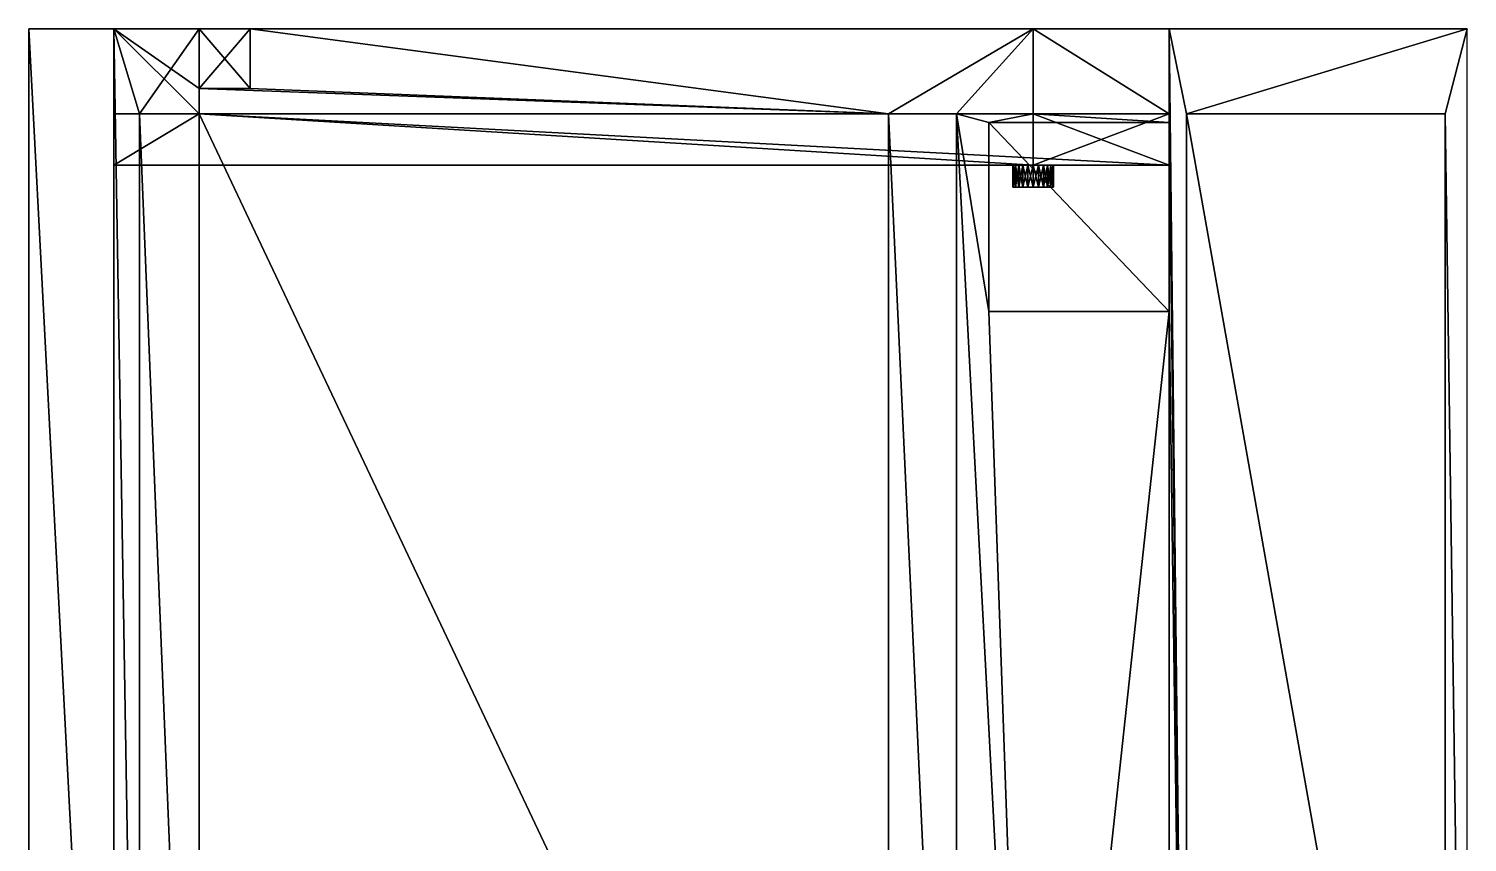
# Model space of a CAD drawing. Header units: millimetres. Extents: x 0 to 845, y 0 to 955.
# Drawn here: x 0 to 845, y 478 to 955 of the extents above; entities that cross this region are included whole.
import ezdxf

# ---------------------------------------------------------------- set-up
doc = ezdxf.new("R2010")
doc.units = ezdxf.units.MM
doc.header["$LTSCALE"] = 25.4

msp = doc.modelspace()

# ---------------------------------------------------------------- linework, layer by layer
for p, q in [((0, 955), (0, 955, 350)), ((50, 955, 350), (0, 955, 350)), ((50, 955), (0, 955)), ((0, 955, 350), (0, 0, 350)), ((0, 955), (0, 955, 350)), ((0, 955), (0, 0)), ((50, 955), (0, 955)), ((0, 955), (0, 0)), ((50, 955, 25), (50, 955, 350)), ((50, 955), (50, 955, 25)), ((100, 955), (50, 955)), ((50, 955), (50, 955, 25)), ((50, 955, 25), (50, 955, 350)), ((130, 955, 350), (50, 955, 350)), ((130, 955, 350), (50, 955, 350)), ((50, 905, 350), (50, 955, 350)), ((100, 955), (50, 955)), ((50, 905, 25), (50, 955, 25)), ((50, 905, 350), (50, 955, 350)), ((50, 955, 25), (50, 955, 350)), ((130, 955), (100, 955)), ((130, 955), (100, 955)), ((100, 955), (100, 920)), ((100, 955), (100, 920)), ((130, 955, 25), (130, 920, 25)), ((130, 955, 350), (130, 955, 25)), ((130, 955, 350), (130, 920, 350)), ((130, 955, 350), (130, 955, 25)), ((130, 955), (130, 955, 25)), ((130, 955, 350), (130, 920, 350)), ((130, 955), (130, 920)), ((130, 955, 25), (590, 955, 25)), ((130, 955, 25), (130, 920, 25)), ((590, 955), (130, 955)), ((130, 955), (130, 955, 25)), ((130, 955, 25), (590, 955, 25)), ((130, 955), (130, 920)), ((130, 955), (130, 955, 25)), ((130, 955, 25), (130, 920, 25)), ((130, 955, 25), (590, 955, 25)), ((130, 955, 350), (130, 955, 25)), ((590, 955, 350), (130, 955, 350)), ((670, 955, 350), (590, 955, 350)), ((590, 955, 350), (590, 905, 350)), ((670, 955), (590, 955)), ((590, 955), (590, 955, 25)), ((590, 955, 25), (590, 955, 350)), ((670, 955, 350), (590, 955, 350)), ((590, 905), (590, 955)), ((670, 955), (590, 955)), ((590, 905, 25), (590, 955, 25)), ((590, 955), (590, 955, 25)), ((590, 955, 25), (590, 955, 350)), ((590, 905, 25), (590, 955, 25)), ((590, 955, 350), (590, 905, 350)), ((590, 955, 25), (590, 955, 350)), ((670, 955, 350), (670, 905, 350)), ((670, 955), (670, 955, 350)), ((670, 955), (670, 905)), ((670, 955), (670, 955, 350)), ((670, 955, 350), (670, 905, 350)), ((670, 955), (670, 905)), ((845, 955), (670, 955)), ((670, 955), (670, 905)), ((845, 955), (670, 955)), ((670, 955), (670, 955, 350)), ((670, 955, 350), (845, 955, 350)), ((845, 0), (845, 955)), ((845, 955, 350), (845, 955)), ((100, 920, 25), (100, 905, 25)), ((100, 920, 25), (100, 920, 350)), ((100, 920, 350), (100, 905, 350)), ((100, 920, 25), (100, 920, 350)), ((130, 920, 25), (100, 920, 25)), ((130, 920, 350), (100, 920, 350)), ((100, 920, 350), (100, 905, 350)), ((130, 920, 350), (100, 920, 350)), ((130, 920), (100, 920)), ((100, 920), (100, 905)), ((130, 920, 25), (100, 920, 25)), ((100, 920, 25), (100, 905, 25)), ((130, 920), (100, 920)), ((130, 920, 25), (100, 920, 25)), ((100, 920), (100, 920, 25)), ((130, 920, 25), (130, 920, 350)), ((130, 920, 25), (130, 920, 350)), ((130, 920), (130, 920, 25)), ((130, 920), (130, 920, 25)), ((100, 905, 350), (50, 905, 350)), ((50, 905, 337), (50, 905, 350)), ((100, 905, 337), (50, 905, 337)), ((100, 905, 350), (50, 905, 350)), ((100, 905, 307), (50, 905, 307)), ((50, 905, 25), (50, 905, 307)), ((65, 905, 25), (50, 905, 25)), ((100, 905, 337), (50, 905, 337)), ((50, 905, 337), (50, 875, 337)), ((50, 905, 307), (50, 875, 307)), ((100, 905, 307), (50, 905, 307)), ((50, 905, 307), (50, 905, 337)), ((50, 905, 307), (50, 875, 307)), ((50, 905, 337), (50, 875, 337)), ((50, 905, 25), (50, 905, 307)), ((50, 905, 307), (50, 905, 337)), ((50, 905, 337), (50, 905, 350)), ((50, 905, 307), (50, 905, 337)), ((100, 905, 307), (50, 905, 307)), ((100, 905, 337), (50, 905, 337)), ((65, 50), (65, 905)), ((65, 905), (65, 905, 25)), ((65, 50, 25), (65, 905, 25)), ((65, 50), (65, 905)), ((100, 905), (65, 905)), ((100, 905), (65, 905)), ((65, 50), (65, 905)), ((65, 905), (65, 905, 25)), ((100, 905), (65, 905)), ((100, 905, 25), (100, 905, 307)), ((100, 905, 337), (100, 905, 350)), ((100, 905, 307), (100, 905, 337)), ((100, 905, 25), (505, 905, 25)), ((100, 905), (505, 905)), ((100, 905, 337), (100, 905, 350)), ((100, 905, 25), (100, 905, 307)), ((100, 905), (505, 905)), ((100, 905, 25), (505, 905, 25)), ((590, 905, 337), (100, 905, 337)), ((100, 905, 307), (590, 905, 307)), ((590, 905, 337), (100, 905, 337)), ((100, 905, 307), (100, 905, 337)), ((100, 905, 307), (590, 905, 307)), ((100, 905, 307), (100, 905, 337)), ((505, 905, 25), (505, 50, 25)), ((505, 905), (505, 50)), ((505, 905), (505, 50)), ((505, 905, 25), (505, 50, 25)), ((505, 905), (505, 905, 25)), ((505, 905), (505, 905, 25)), ((545, 50, 25), (545, 905, 25)), ((545, 905, 25), (590, 905, 25)), ((545, 905), (590, 905)), ((545, 50), (545, 905)), ((545, 50), (545, 905)), ((545, 905), (545, 905, 25)), ((545, 50, 25), (545, 905, 25)), ((545, 905, 25), (590, 905, 25)), ((545, 905), (545, 905, 25)), ((545, 905), (590, 905)), ((670, 905, 350), (590, 905, 350)), ((670, 905), (590, 905)), ((670, 905), (590, 905)), ((590, 905, 350), (590, 905, 337)), ((670, 905, 337), (590, 905, 337)), ((670, 905, 350), (590, 905, 350)), ((590, 905, 307), (670, 905, 307)), ((590, 905, 307), (590, 905, 25)), ((670, 905), (590, 905)), ((670, 905, 337), (590, 905, 337)), ((590, 905, 307), (590, 875, 307)), ((590, 905, 307), (670, 905, 307)), ((590, 905, 307), (590, 875, 307)), ((590, 905, 307), (590, 905, 25)), ((590, 905, 337), (590, 905, 307)), ((590, 905, 350), (590, 905, 337)), ((590, 905, 337), (590, 905, 307)), ((670, 905, 337), (670, 905, 350)), ((670, 905, 337), (670, 875, 337)), ((670, 905, 307), (670, 875, 307)), ((670, 905), (670, 905, 307)), ((670, 905, 337), (670, 905, 350)), ((670, 905), (670, 905, 307)), ((670, 905, 337), (670, 875, 337)), ((670, 905, 307), (670, 875, 307)), ((680, 905), (832, 905)), ((680, 50), (680, 905)), ((680, 905, 65), (832, 905, 65)), ((680, 50, 65), (680, 905, 65)), ((680, 905), (832, 905)), ((680, 905), (680, 905, 65)), ((680, 905, 65), (832, 905, 65)), ((680, 50), (680, 905)), ((680, 50, 65), (680, 905, 65)), ((680, 905), (680, 905, 65)), ((832, 905), (832, 50)), ((832, 905, 65), (832, 50, 65)), ((832, 905), (832, 905, 65)), ((832, 905), (832, 50)), ((832, 905), (832, 905, 65)), ((832, 905, 65), (832, 50, 65)), ((564, 900), (564, 789)), ((670, 900), (564, 900)), ((564, 900, 170), (564, 789, 170)), ((670, 900, 170), (564, 900, 170)), ((564, 900), (564, 789)), ((564, 900, 170), (564, 789, 170)), ((564, 900), (564, 900, 170)), ((670, 900), (564, 900)), ((564, 900), (564, 900, 170)), ((670, 900, 170), (564, 900, 170)), ((670, 789), (670, 900)), ((670, 789, 170), (670, 900, 170)), ((670, 789), (670, 900)), ((670, 900), (670, 900, 170)), ((670, 789, 170), (670, 900, 170)), ((670, 900), (670, 900, 170)), ((670, 875, 337), (50, 875, 337)), ((50, 875, 307), (50, 875, 337)), ((50, 875, 307), (590, 875, 307)), ((670, 875, 337), (50, 875, 337)), ((50, 875, 307), (590, 875, 307)), ((50, 875, 307), (50, 875, 337)), ((578, 875, 322), (578, 862, 322)), ((578, 875, 322), (578, 862, 322)), ((578.41, 875, 325.11), (578.41, 862, 325.11)), ((578.41, 875, 325.11), (578.41, 862, 325.11)), ((578.41, 875, 318.89), (578.41, 862, 318.89)), ((578.41, 875, 318.89), (578.41, 862, 318.89)), ((579.61, 875, 328), (579.61, 862, 328)), ((579.61, 875, 328), (579.61, 862, 328)), ((579.61, 875, 316), (579.61, 862, 316)), ((579.61, 875, 316), (579.61, 862, 316)), ((581.51, 875, 330.49), (581.51, 862, 330.49)), ((581.51, 875, 330.49), (581.51, 862, 330.49)), ((581.51, 875, 313.51), (581.51, 862, 313.51)), ((581.51, 875, 313.51), (581.51, 862, 313.51)), ((584, 875, 332.39), (584, 862, 332.39)), ((584, 875, 332.39), (584, 862, 332.39)), ((584, 875, 311.61), (584, 862, 311.61)), ((584, 875, 311.61), (584, 862, 311.61)), ((586.89, 875, 333.59), (586.89, 862, 333.59)), ((586.89, 875, 333.59), (586.89, 862, 333.59)), ((586.89, 875, 310.41), (586.89, 862, 310.41)), ((586.89, 875, 310.41), (586.89, 862, 310.41)), ((590, 875, 307), (670, 875, 307)), ((590, 875, 307), (670, 875, 307)), ((590, 875, 334), (590, 862, 334)), ((590, 875, 334), (590, 862, 334)), ((590, 875, 310), (590, 862, 310)), ((590, 875, 310), (590, 862, 310)), ((593.11, 875, 333.59), (593.11, 862, 333.59)), ((593.11, 875, 333.59), (593.11, 862, 333.59)), ((593.11, 875, 310.41), (593.11, 862, 310.41)), ((593.11, 875, 310.41), (593.11, 862, 310.41)), ((596, 875, 332.39), (596, 862, 332.39)), ((596, 875, 332.39), (596, 862, 332.39)), ((596, 875, 311.61), (596, 862, 311.61)), ((596, 875, 311.61), (596, 862, 311.61)), ((598.49, 875, 330.49), (598.49, 862, 330.49)), ((598.49, 875, 330.49), (598.49, 862, 330.49)), ((598.49, 875, 313.51), (598.49, 862, 313.51)), ((598.49, 875, 313.51), (598.49, 862, 313.51)), ((600.39, 875, 316), (600.39, 862, 316)), ((600.39, 875, 328), (600.39, 862, 328)), ((600.39, 875, 328), (600.39, 862, 328)), ((600.39, 875, 316), (600.39, 862, 316)), ((601.59, 875, 318.89), (601.59, 862, 318.89)), ((601.59, 875, 318.89), (601.59, 862, 318.89)), ((601.59, 875, 325.11), (601.59, 862, 325.11)), ((601.59, 875, 325.11), (601.59, 862, 325.11)), ((602, 875, 322), (602, 862, 322)), ((602, 875, 322), (602, 862, 322)), ((670, 875, 307), (670, 875, 337)), ((670, 875, 307), (670, 875, 337)), ((564, 789), (670, 789)), ((564, 789, 170), (670, 789, 170)), ((564, 789), (564, 789, 170)), ((564, 789), (670, 789)), ((564, 789, 170), (670, 789, 170)), ((564, 789), (564, 789, 170)), ((670, 789), (670, 789, 170)), ((670, 789), (670, 789, 170))]:
    msp.add_line(p, q)
at = {"extrusion": (0, 1, 0)}
for centre in [(-590, 322, 875), (-590, 322, 875), (-590, 322, 875), (-590, 322, 875), (-590, 322, 875), (-590, 322, 875), (-590, 322, 875), (-590, 322, 875), (-590, 322, 875), (-590, 322, 875), (-590, 322, 875), (-590, 322, 875), (-590, 322, 875), (-590, 322, 875), (-590, 322, 875), (-590, 322, 875), (-590, 322, 875), (-590, 322, 875), (-590, 322, 875), (-590, 322, 875), (-590, 322, 875), (-590, 322, 875), (-590, 322, 875), (-590, 322, 875), (-590, 322, 875), (-590, 322, 862), (-590, 322, 862), (-590, 322, 862), (-590, 322, 862), (-590, 322, 862), (-590, 322, 862), (-590, 322, 862), (-590, 322, 862), (-590, 322, 862), (-590, 322, 862), (-590, 322, 862), (-590, 322, 862), (-590, 322, 862), (-590, 322, 862), (-590, 322, 862), (-590, 322, 862), (-590, 322, 862), (-590, 322, 862), (-590, 322, 862), (-590, 322, 862), (-590, 322, 862), (-590, 322, 862), (-590, 322, 862), (-590, 322, 862), (-590, 322, 862)]:
    msp.add_circle(centre, 12, dxfattribs=at)

# ---------------------------------------------------------------- meshes
mesh = msp.add_polyface()
corners = [(0, 955, 350), (50, 955), (0, 955), (50, 955, 25), (50, 955, 350)]
mesh.append_faces([[corners[k] for k in face] for face in [(0, 1, 2), (3, 0, 4)]], dxfattribs={"vtx0": -1})
mesh.append_faces([[corners[k] for k in face] for face in [(1, 0, 3)]], dxfattribs={"vtx0": -1, "vtx1": -1})
mesh = msp.add_polyface()
corners = [(0, 0, 350), (0, 955), (0, 0), (0, 955, 350)]
mesh.append_faces([[corners[k] for k in face] for face in [(0, 1, 2), (1, 0, 3)]], dxfattribs={"vtx0": -1})
mesh = msp.add_polyface()
corners = [(50, 0), (0, 955), (0, 0), (50, 955), (65, 50), (100, 0), (100, 50), (100, 35), (65, 905), (100, 955), (100, 905), (100, 920)]
mesh.append_faces([[corners[k] for k in face] for face in [(0, 1, 2), (6, 5, 7), (9, 10, 11)]], dxfattribs={"vtx0": -1})
mesh.append_faces([[corners[k] for k in face] for face in [(1, 0, 3), (4, 5, 6), (3, 8, 9), (8, 3, 4)]], dxfattribs={"vtx0": -1, "vtx1": -1})
mesh.append_faces([[corners[k] for k in face] for face in [(3, 0, 4)]], dxfattribs={"vtx0": -1, "vtx1": -1, "vtx2": -1})
mesh.append_faces([[corners[k] for k in face] for face in [(4, 0, 5), (9, 8, 10)]], dxfattribs={"vtx0": -1, "vtx2": -1})
mesh = msp.add_polyface()
corners = [(50, 955, 25), (100, 955), (50, 955), (130, 955, 25), (130, 955), (50, 955, 350), (130, 955, 350)]
mesh.append_faces([[corners[k] for k in face] for face in [(0, 1, 2), (1, 3, 4), (3, 5, 6)]], dxfattribs={"vtx0": -1})
mesh.append_faces([[corners[k] for k in face] for face in [(3, 1, 0)]], dxfattribs={"vtx0": -1, "vtx1": -1, "vtx2": -1})
mesh.append_faces([[corners[k] for k in face] for face in [(3, 0, 5)]], dxfattribs={"vtx0": -1, "vtx2": -1})
mesh = msp.add_polyface()
corners = [(100, 905, 350), (50, 955, 350), (50, 905, 350), (100, 920, 350), (130, 955, 350), (130, 920, 350)]
mesh.append_faces([[corners[k] for k in face] for face in [(0, 1, 2), (4, 3, 5)]], dxfattribs={"vtx0": -1})
mesh.append_faces([[corners[k] for k in face] for face in [(1, 3, 4)]], dxfattribs={"vtx0": -1, "vtx1": -1})
mesh.append_faces([[corners[k] for k in face] for face in [(1, 0, 3)]], dxfattribs={"vtx0": -1, "vtx2": -1})
mesh = msp.add_polyface()
corners = [(50, 905, 350), (50, 905, 307), (50, 905, 337), (50, 905, 25), (50, 955, 25), (50, 955, 350)]
mesh.append_faces([[corners[k] for k in face] for face in [(0, 1, 2), (4, 0, 5)]], dxfattribs={"vtx0": -1})
mesh.append_faces([[corners[k] for k in face] for face in [(1, 0, 3), (3, 0, 4)]], dxfattribs={"vtx0": -1, "vtx1": -1})
mesh = msp.add_polyface()
corners = [(130, 920), (100, 955), (100, 920), (130, 955)]
mesh.append_faces([[corners[k] for k in face] for face in [(0, 1, 2), (1, 0, 3)]], dxfattribs={"vtx0": -1})
mesh = msp.add_polyface()
corners = [(590, 0, 25), (130, 35, 25), (130, 0, 25), (505, 50, 25), (545, 50, 25), (505, 905, 25), (590, 50, 25), (100, 920, 25), (100, 905, 25), (130, 920, 25), (130, 955, 25), (590, 955, 25), (545, 905, 25), (590, 905, 25), (100, 50, 25), (100, 35, 25)]
mesh.append_faces([[corners[k] for k in face] for face in [(0, 1, 2), (4, 0, 6), (5, 7, 8), (11, 12, 13), (1, 14, 15)]], dxfattribs={"vtx0": -1})
mesh.append_faces([[corners[k] for k in face] for face in [(3, 4, 5), (7, 5, 9), (9, 5, 10), (10, 5, 11), (12, 5, 4), (14, 1, 3)]], dxfattribs={"vtx0": -1, "vtx1": -1})
mesh.append_faces([[corners[k] for k in face] for face in [(1, 0, 3), (3, 0, 4), (11, 5, 12)]], dxfattribs={"vtx0": -1, "vtx1": -1, "vtx2": -1})
mesh = msp.add_polyface()
corners = [(130, 955, 25), (130, 920, 350), (130, 920, 25), (130, 955, 350)]
mesh.append_faces([[corners[k] for k in face] for face in [(0, 1, 2), (1, 0, 3)]], dxfattribs={"vtx0": -1})
mesh = msp.add_polyface()
corners = [(130, 955, 25), (590, 955), (130, 955), (590, 955, 25)]
mesh.append_faces([[corners[k] for k in face] for face in [(0, 1, 2), (1, 0, 3)]], dxfattribs={"vtx0": -1})
mesh = msp.add_polyface()
corners = [(130, 955), (130, 920, 25), (130, 920), (130, 955, 25)]
mesh.append_faces([[corners[k] for k in face] for face in [(0, 1, 2), (1, 0, 3)]], dxfattribs={"vtx0": -1})
mesh = msp.add_polyface()
corners = [(130, 955, 350), (590, 955, 25), (130, 955, 25), (590, 955, 350)]
mesh.append_faces([[corners[k] for k in face] for face in [(0, 1, 2), (1, 0, 3)]], dxfattribs={"vtx0": -1})
mesh = msp.add_polyface()
corners = [(545, 905), (564, 900), (590, 905), (564, 789), (670, 900), (670, 905), (590, 50), (545, 50), (670, 789), (670, 50), (845, 0), (670, 0), (680, 50), (670, 955), (832, 50), (832, 905), (680, 905), (845, 955)]
mesh.append_faces([[corners[k] for k in face] for face in [(6, 0, 7), (10, 9, 11)]], dxfattribs={"vtx0": -1})
mesh.append_faces([[corners[k] for k in face] for face in [(0, 1, 2), (1, 0, 3), (2, 4, 5), (3, 6, 8), (8, 12, 4), (5, 12, 13), (12, 10, 14), (14, 10, 15), (13, 16, 17), (16, 13, 12), (17, 15, 10)]], dxfattribs={"vtx0": -1, "vtx1": -1})
mesh.append_faces([[corners[k] for k in face] for face in [(0, 6, 3), (9, 10, 12), (9, 12, 8), (4, 12, 5)]], dxfattribs={"vtx0": -1, "vtx1": -1, "vtx2": -1})
mesh.append_faces([[corners[k] for k in face] for face in [(2, 1, 4), (8, 6, 9), (17, 16, 15)]], dxfattribs={"vtx0": -1, "vtx2": -1})
mesh = msp.add_polyface()
corners = [(670, 905, 350), (590, 955, 350), (590, 905, 350), (670, 955, 350)]
mesh.append_faces([[corners[k] for k in face] for face in [(0, 1, 2), (1, 0, 3)]], dxfattribs={"vtx0": -1})
mesh = msp.add_polyface()
corners = [(590, 955, 25), (670, 955), (590, 955), (670, 955, 350), (590, 955, 350)]
mesh.append_faces([[corners[k] for k in face] for face in [(0, 1, 2), (3, 0, 4)]], dxfattribs={"vtx0": -1})
mesh.append_faces([[corners[k] for k in face] for face in [(1, 0, 3)]], dxfattribs={"vtx0": -1, "vtx1": -1})
mesh = msp.add_polyface()
corners = [(670, 905), (590, 955), (590, 905), (670, 955)]
mesh.append_faces([[corners[k] for k in face] for face in [(0, 1, 2), (1, 0, 3)]], dxfattribs={"vtx0": -1})
mesh = msp.add_polyface()
corners = [(590, 905, 350), (590, 905, 307), (590, 905, 337), (590, 905, 25), (590, 955, 25), (590, 955, 350)]
mesh.append_faces([[corners[k] for k in face] for face in [(0, 1, 2), (4, 0, 5)]], dxfattribs={"vtx0": -1})
mesh.append_faces([[corners[k] for k in face] for face in [(1, 0, 3), (3, 0, 4)]], dxfattribs={"vtx0": -1, "vtx1": -1})
mesh = msp.add_polyface()
corners = [(670, 955), (670, 905, 307), (670, 905), (670, 905, 337), (670, 905, 350), (670, 955, 350), (670, 875, 337), (670, 875, 307)]
mesh.append_faces([[corners[k] for k in face] for face in [(0, 1, 2), (4, 0, 5), (1, 6, 7)]], dxfattribs={"vtx0": -1})
mesh.append_faces([[corners[k] for k in face] for face in [(3, 0, 4), (6, 1, 3)]], dxfattribs={"vtx0": -1, "vtx1": -1})
mesh.append_faces([[corners[k] for k in face] for face in [(1, 0, 3)]], dxfattribs={"vtx0": -1, "vtx1": -1, "vtx2": -1})
mesh = msp.add_polyface()
corners = [(670, 955, 350), (845, 955), (670, 955), (845, 955, 350)]
mesh.append_faces([[corners[k] for k in face] for face in [(0, 1, 2), (1, 0, 3)]], dxfattribs={"vtx0": -1})
mesh = msp.add_polyface()
corners = [(100, 920, 25), (100, 905, 307), (100, 905, 25), (100, 905, 337), (100, 905, 350), (100, 920, 350)]
mesh.append_faces([[corners[k] for k in face] for face in [(0, 1, 2), (4, 0, 5)]], dxfattribs={"vtx0": -1})
mesh.append_faces([[corners[k] for k in face] for face in [(1, 0, 3), (3, 0, 4)]], dxfattribs={"vtx0": -1, "vtx1": -1})
mesh = msp.add_polyface()
corners = [(130, 920, 25), (100, 920, 350), (100, 920, 25), (130, 920, 350)]
mesh.append_faces([[corners[k] for k in face] for face in [(0, 1, 2), (1, 0, 3)]], dxfattribs={"vtx0": -1})
mesh = msp.add_polyface()
corners = [(130, 920), (100, 920, 25), (100, 920), (130, 920, 25)]
mesh.append_faces([[corners[k] for k in face] for face in [(0, 1, 2), (1, 0, 3)]], dxfattribs={"vtx0": -1})
mesh = msp.add_polyface()
corners = [(100, 905, 350), (50, 905, 337), (100, 905, 337), (50, 905, 350)]
mesh.append_faces([[corners[k] for k in face] for face in [(0, 1, 2), (1, 0, 3)]], dxfattribs={"vtx0": -1})
mesh = msp.add_polyface()
corners = [(100, 905), (65, 905, 25), (65, 905), (505, 905), (505, 905, 25), (100, 905, 25), (50, 905, 307), (50, 905, 25), (100, 905, 307)]
mesh.append_faces([[corners[k] for k in face] for face in [(0, 1, 2), (1, 6, 7), (6, 5, 8)]], dxfattribs={"vtx0": -1})
mesh.append_faces([[corners[k] for k in face] for face in [(6, 1, 5)]], dxfattribs={"vtx0": -1, "vtx1": -1, "vtx2": -1})
mesh.append_faces([[corners[k] for k in face] for face in [(1, 0, 3), (1, 3, 4), (1, 4, 5)]], dxfattribs={"vtx0": -1, "vtx2": -1})
mesh = msp.add_polyface()
corners = [(50, 875, 337), (100, 905, 337), (50, 905, 337), (670, 875, 337), (590, 905, 337), (670, 905, 337)]
mesh.append_faces([[corners[k] for k in face] for face in [(0, 1, 2), (4, 3, 5)]], dxfattribs={"vtx0": -1})
mesh.append_faces([[corners[k] for k in face] for face in [(1, 3, 4)]], dxfattribs={"vtx0": -1, "vtx1": -1})
mesh.append_faces([[corners[k] for k in face] for face in [(1, 0, 3)]], dxfattribs={"vtx0": -1, "vtx2": -1})
mesh = msp.add_polyface()
corners = [(100, 905, 307), (50, 875, 307), (50, 905, 307), (590, 875, 307), (590, 905, 307)]
mesh.append_faces([[corners[k] for k in face] for face in [(0, 1, 2), (3, 0, 4)]], dxfattribs={"vtx0": -1})
mesh.append_faces([[corners[k] for k in face] for face in [(1, 0, 3)]], dxfattribs={"vtx0": -1, "vtx1": -1})
mesh = msp.add_polyface()
corners = [(50, 905, 337), (50, 875, 307), (50, 875, 337), (50, 905, 307)]
mesh.append_faces([[corners[k] for k in face] for face in [(0, 1, 2), (1, 0, 3)]], dxfattribs={"vtx0": -1})
mesh = msp.add_polyface()
corners = [(100, 905, 337), (50, 905, 307), (100, 905, 307), (50, 905, 337)]
mesh.append_faces([[corners[k] for k in face] for face in [(0, 1, 2), (1, 0, 3)]], dxfattribs={"vtx0": -1})
mesh = msp.add_polyface()
corners = [(65, 905), (65, 50, 25), (65, 50), (65, 905, 25)]
mesh.append_faces([[corners[k] for k in face] for face in [(0, 1, 2), (1, 0, 3)]], dxfattribs={"vtx0": -1})
mesh = msp.add_polyface()
corners = [(100, 50), (65, 905), (65, 50), (100, 905), (505, 50), (505, 905)]
mesh.append_faces([[corners[k] for k in face] for face in [(0, 1, 2), (3, 4, 5)]], dxfattribs={"vtx0": -1})
mesh.append_faces([[corners[k] for k in face] for face in [(1, 0, 3)]], dxfattribs={"vtx0": -1, "vtx1": -1})
mesh.append_faces([[corners[k] for k in face] for face in [(3, 0, 4)]], dxfattribs={"vtx0": -1, "vtx2": -1})
mesh = msp.add_polyface()
corners = [(590, 905, 307), (100, 905, 337), (100, 905, 307), (590, 905, 337)]
mesh.append_faces([[corners[k] for k in face] for face in [(0, 1, 2), (1, 0, 3)]], dxfattribs={"vtx0": -1})
mesh = msp.add_polyface()
corners = [(505, 905, 25), (505, 50), (505, 50, 25), (505, 905)]
mesh.append_faces([[corners[k] for k in face] for face in [(0, 1, 2), (1, 0, 3)]], dxfattribs={"vtx0": -1})
mesh = msp.add_polyface()
corners = [(545, 905), (545, 50, 25), (545, 50), (545, 905, 25)]
mesh.append_faces([[corners[k] for k in face] for face in [(0, 1, 2), (1, 0, 3)]], dxfattribs={"vtx0": -1})
mesh = msp.add_polyface()
corners = [(670, 905), (545, 905), (590, 905), (590, 905, 25), (670, 905, 307), (590, 905, 307), (545, 905, 25)]
mesh.append_faces([[corners[k] for k in face] for face in [(0, 1, 2), (3, 4, 5)]], dxfattribs={"vtx0": -1})
mesh.append_faces([[corners[k] for k in face] for face in [(1, 0, 3)]], dxfattribs={"vtx0": -1, "vtx1": -1, "vtx2": -1})
mesh.append_faces([[corners[k] for k in face] for face in [(3, 0, 4)]], dxfattribs={"vtx0": -1, "vtx2": -1})
mesh.append_faces([[corners[k] for k in face] for face in [(6, 1, 3)]], dxfattribs={"vtx1": -1})
mesh = msp.add_polyface()
corners = [(670, 905, 350), (590, 905, 337), (670, 905, 337), (590, 905, 350)]
mesh.append_faces([[corners[k] for k in face] for face in [(0, 1, 2), (1, 0, 3)]], dxfattribs={"vtx0": -1})
mesh = msp.add_polyface()
corners = [(670, 905, 307), (590, 875, 307), (590, 905, 307), (670, 875, 307)]
mesh.append_faces([[corners[k] for k in face] for face in [(0, 1, 2), (1, 0, 3)]], dxfattribs={"vtx0": -1})
mesh = msp.add_polyface()
corners = [(832, 50, 65), (680, 905, 65), (680, 50, 65), (832, 905, 65)]
mesh.append_faces([[corners[k] for k in face] for face in [(0, 1, 2), (1, 0, 3)]], dxfattribs={"vtx0": -1})
mesh = msp.add_polyface()
corners = [(680, 905, 65), (832, 905), (680, 905), (832, 905, 65)]
mesh.append_faces([[corners[k] for k in face] for face in [(0, 1, 2), (1, 0, 3)]], dxfattribs={"vtx0": -1})
mesh = msp.add_polyface()
corners = [(680, 905, 65), (680, 50), (680, 50, 65), (680, 905)]
mesh.append_faces([[corners[k] for k in face] for face in [(0, 1, 2), (1, 0, 3)]], dxfattribs={"vtx0": -1})
mesh = msp.add_polyface()
corners = [(832, 905), (832, 50, 65), (832, 50), (832, 905, 65)]
mesh.append_faces([[corners[k] for k in face] for face in [(0, 1, 2), (1, 0, 3)]], dxfattribs={"vtx0": -1})
mesh = msp.add_polyface()
corners = [(670, 789, 170), (564, 900, 170), (564, 789, 170), (670, 900, 170)]
mesh.append_faces([[corners[k] for k in face] for face in [(0, 1, 2), (1, 0, 3)]], dxfattribs={"vtx0": -1})
mesh = msp.add_polyface()
corners = [(564, 900, 170), (564, 789), (564, 789, 170), (564, 900)]
mesh.append_faces([[corners[k] for k in face] for face in [(0, 1, 2), (1, 0, 3)]], dxfattribs={"vtx0": -1})
mesh = msp.add_polyface()
corners = [(564, 900), (670, 900, 170), (670, 900), (564, 900, 170)]
mesh.append_faces([[corners[k] for k in face] for face in [(0, 1, 2), (1, 0, 3)]], dxfattribs={"vtx0": -1})
mesh = msp.add_polyface()
corners = [(670, 900), (670, 789, 170), (670, 789), (670, 900, 170)]
mesh.append_faces([[corners[k] for k in face] for face in [(0, 1, 2), (1, 0, 3)]], dxfattribs={"vtx0": -1})
mesh = msp.add_polyface()
corners = [(670, 875, 337), (590, 875, 307), (670, 875, 307), (593.11, 875, 310.41), (590, 875, 310), (596, 875, 311.61), (598.49, 875, 313.51), (600.39, 875, 316), (601.59, 875, 318.89), (602, 875, 322), (601.59, 875, 325.11), (600.39, 875, 328), (598.49, 875, 330.49), (596, 875, 332.39), (593.11, 875, 333.59), (590, 875, 334), (50, 875, 337), (50, 875, 307), (586.89, 875, 310.41), (584, 875, 311.61), (581.51, 875, 313.51), (579.61, 875, 316), (578.41, 875, 318.89), (578, 875, 322), (578.41, 875, 325.11), (579.61, 875, 328), (581.51, 875, 330.49), (584, 875, 332.39), (586.89, 875, 333.59)]
mesh.append_faces([[corners[k] for k in face] for face in [(0, 1, 2), (1, 16, 17)]], dxfattribs={"vtx0": -1})
mesh.append_faces([[corners[k] for k in face] for face in [(3, 0, 5), (5, 0, 6), (6, 0, 7), (7, 0, 8), (8, 0, 9), (9, 0, 10), (10, 0, 11), (11, 0, 12), (12, 0, 13), (13, 0, 14), (14, 0, 15)]], dxfattribs={"vtx0": -1, "vtx1": -1})
mesh.append_faces([[corners[k] for k in face] for face in [(1, 0, 3), (16, 1, 4)]], dxfattribs={"vtx0": -1, "vtx1": -1, "vtx2": -1})
mesh.append_faces([[corners[k] for k in face] for face in [(1, 3, 4), (15, 0, 16), (16, 4, 18), (16, 18, 19), (16, 19, 20), (16, 20, 21), (16, 21, 22), (16, 22, 23), (16, 23, 24), (16, 24, 25), (16, 25, 26), (16, 26, 27), (16, 27, 28), (16, 28, 15)]], dxfattribs={"vtx0": -1, "vtx2": -1})
mesh = msp.add_polyface()
corners = [(578.41, 875, 325.11), (578, 862, 322), (578.41, 862, 325.11), (578, 875, 322)]
mesh.append_faces([[corners[k] for k in face] for face in [(0, 1, 2), (1, 0, 3)]], dxfattribs={"vtx0": -1})
mesh = msp.add_polyface()
corners = [(578, 875, 322), (578.41, 862, 318.89), (578, 862, 322), (578.41, 875, 318.89)]
mesh.append_faces([[corners[k] for k in face] for face in [(0, 1, 2), (1, 0, 3)]], dxfattribs={"vtx0": -1})
mesh = msp.add_polyface()
corners = [(579.61, 875, 328), (578.41, 862, 325.11), (579.61, 862, 328), (578.41, 875, 325.11)]
mesh.append_faces([[corners[k] for k in face] for face in [(0, 1, 2), (1, 0, 3)]], dxfattribs={"vtx0": -1})
mesh = msp.add_polyface()
corners = [(578.41, 875, 318.89), (579.61, 862, 316), (578.41, 862, 318.89), (579.61, 875, 316)]
mesh.append_faces([[corners[k] for k in face] for face in [(0, 1, 2), (1, 0, 3)]], dxfattribs={"vtx0": -1})
mesh = msp.add_polyface()
corners = [(581.51, 875, 330.49), (579.61, 862, 328), (581.51, 862, 330.49), (579.61, 875, 328)]
mesh.append_faces([[corners[k] for k in face] for face in [(0, 1, 2), (1, 0, 3)]], dxfattribs={"vtx0": -1})
mesh = msp.add_polyface()
corners = [(579.61, 875, 316), (581.51, 862, 313.51), (579.61, 862, 316), (581.51, 875, 313.51)]
mesh.append_faces([[corners[k] for k in face] for face in [(0, 1, 2), (1, 0, 3)]], dxfattribs={"vtx0": -1})
mesh = msp.add_polyface()
corners = [(584, 862, 332.39), (581.51, 875, 330.49), (581.51, 862, 330.49), (584, 875, 332.39)]
mesh.append_faces([[corners[k] for k in face] for face in [(0, 1, 2), (1, 0, 3)]], dxfattribs={"vtx0": -1})
mesh = msp.add_polyface()
corners = [(584, 875, 311.61), (581.51, 862, 313.51), (581.51, 875, 313.51), (584, 862, 311.61)]
mesh.append_faces([[corners[k] for k in face] for face in [(0, 1, 2), (1, 0, 3)]], dxfattribs={"vtx0": -1})
mesh = msp.add_polyface()
corners = [(586.89, 862, 333.59), (584, 875, 332.39), (584, 862, 332.39), (586.89, 875, 333.59)]
mesh.append_faces([[corners[k] for k in face] for face in [(0, 1, 2), (1, 0, 3)]], dxfattribs={"vtx0": -1})
mesh = msp.add_polyface()
corners = [(586.89, 875, 310.41), (584, 862, 311.61), (584, 875, 311.61), (586.89, 862, 310.41)]
mesh.append_faces([[corners[k] for k in face] for face in [(0, 1, 2), (1, 0, 3)]], dxfattribs={"vtx0": -1})
mesh = msp.add_polyface()
corners = [(590, 862, 334), (586.89, 875, 333.59), (586.89, 862, 333.59), (590, 875, 334)]
mesh.append_faces([[corners[k] for k in face] for face in [(0, 1, 2), (1, 0, 3)]], dxfattribs={"vtx0": -1})
mesh = msp.add_polyface()
corners = [(590, 875, 310), (586.89, 862, 310.41), (586.89, 875, 310.41), (590, 862, 310)]
mesh.append_faces([[corners[k] for k in face] for face in [(0, 1, 2), (1, 0, 3)]], dxfattribs={"vtx0": -1})
mesh = msp.add_polyface()
corners = [(593.11, 862, 333.59), (590, 875, 334), (590, 862, 334), (593.11, 875, 333.59)]
mesh.append_faces([[corners[k] for k in face] for face in [(0, 1, 2), (1, 0, 3)]], dxfattribs={"vtx0": -1})
mesh = msp.add_polyface()
corners = [(593.11, 875, 310.41), (590, 862, 310), (590, 875, 310), (593.11, 862, 310.41)]
mesh.append_faces([[corners[k] for k in face] for face in [(0, 1, 2), (1, 0, 3)]], dxfattribs={"vtx0": -1})
mesh = msp.add_polyface()
corners = [(596, 862, 332.39), (593.11, 875, 333.59), (593.11, 862, 333.59), (596, 875, 332.39)]
mesh.append_faces([[corners[k] for k in face] for face in [(0, 1, 2), (1, 0, 3)]], dxfattribs={"vtx0": -1})
mesh = msp.add_polyface()
corners = [(596, 875, 311.61), (593.11, 862, 310.41), (593.11, 875, 310.41), (596, 862, 311.61)]
mesh.append_faces([[corners[k] for k in face] for face in [(0, 1, 2), (1, 0, 3)]], dxfattribs={"vtx0": -1})
mesh = msp.add_polyface()
corners = [(598.49, 862, 330.49), (596, 875, 332.39), (596, 862, 332.39), (598.49, 875, 330.49)]
mesh.append_faces([[corners[k] for k in face] for face in [(0, 1, 2), (1, 0, 3)]], dxfattribs={"vtx0": -1})
mesh = msp.add_polyface()
corners = [(598.49, 875, 313.51), (596, 862, 311.61), (596, 875, 311.61), (598.49, 862, 313.51)]
mesh.append_faces([[corners[k] for k in face] for face in [(0, 1, 2), (1, 0, 3)]], dxfattribs={"vtx0": -1})
mesh = msp.add_polyface()
corners = [(600.39, 875, 328), (598.49, 862, 330.49), (600.39, 862, 328), (598.49, 875, 330.49)]
mesh.append_faces([[corners[k] for k in face] for face in [(0, 1, 2), (1, 0, 3)]], dxfattribs={"vtx0": -1})
mesh = msp.add_polyface()
corners = [(598.49, 875, 313.51), (600.39, 862, 316), (598.49, 862, 313.51), (600.39, 875, 316)]
mesh.append_faces([[corners[k] for k in face] for face in [(0, 1, 2), (1, 0, 3)]], dxfattribs={"vtx0": -1})
mesh = msp.add_polyface()
corners = [(600.39, 875, 316), (601.59, 862, 318.89), (600.39, 862, 316), (601.59, 875, 318.89)]
mesh.append_faces([[corners[k] for k in face] for face in [(0, 1, 2), (1, 0, 3)]], dxfattribs={"vtx0": -1})
mesh = msp.add_polyface()
corners = [(601.59, 875, 325.11), (600.39, 862, 328), (601.59, 862, 325.11), (600.39, 875, 328)]
mesh.append_faces([[corners[k] for k in face] for face in [(0, 1, 2), (1, 0, 3)]], dxfattribs={"vtx0": -1})
mesh = msp.add_polyface()
corners = [(601.59, 875, 318.89), (602, 862, 322), (601.59, 862, 318.89), (602, 875, 322)]
mesh.append_faces([[corners[k] for k in face] for face in [(0, 1, 2), (1, 0, 3)]], dxfattribs={"vtx0": -1})
mesh = msp.add_polyface()
corners = [(602, 875, 322), (601.59, 862, 325.11), (602, 862, 322), (601.59, 875, 325.11)]
mesh.append_faces([[corners[k] for k in face] for face in [(0, 1, 2), (1, 0, 3)]], dxfattribs={"vtx0": -1})
mesh = msp.add_polyface()
corners = [(593.11, 862, 310.41), (586.89, 862, 310.41), (590, 862, 310), (584, 862, 311.61), (596, 862, 311.61), (598.49, 862, 313.51), (581.51, 862, 313.51), (600.39, 862, 316), (579.61, 862, 316), (601.59, 862, 318.89), (578.41, 862, 318.89), (602, 862, 322), (578, 862, 322), (601.59, 862, 325.11), (578.41, 862, 325.11), (579.61, 862, 328), (600.39, 862, 328), (598.49, 862, 330.49), (581.51, 862, 330.49), (596, 862, 332.39), (584, 862, 332.39), (593.11, 862, 333.59), (586.89, 862, 333.59), (590, 862, 334)]
mesh.append_faces([[corners[k] for k in face] for face in [(0, 1, 2), (22, 21, 23)]], dxfattribs={"vtx0": -1})
mesh.append_faces([[corners[k] for k in face] for face in [(1, 0, 3), (3, 5, 6), (6, 7, 8), (8, 9, 10), (10, 11, 12), (12, 13, 14), (14, 13, 15), (15, 17, 18), (18, 19, 20), (20, 21, 22)]], dxfattribs={"vtx0": -1, "vtx1": -1})
mesh.append_faces([[corners[k] for k in face] for face in [(3, 0, 4), (3, 4, 5), (6, 5, 7), (8, 7, 9), (10, 9, 11), (12, 11, 13), (15, 13, 16), (15, 16, 17), (18, 17, 19), (20, 19, 21)]], dxfattribs={"vtx0": -1, "vtx2": -1})
mesh = msp.add_polyface()
corners = [(670, 789), (564, 789, 170), (564, 789), (670, 789, 170)]
mesh.append_faces([[corners[k] for k in face] for face in [(0, 1, 2), (1, 0, 3)]], dxfattribs={"vtx0": -1})

doc.saveas('drawing.dxf')
